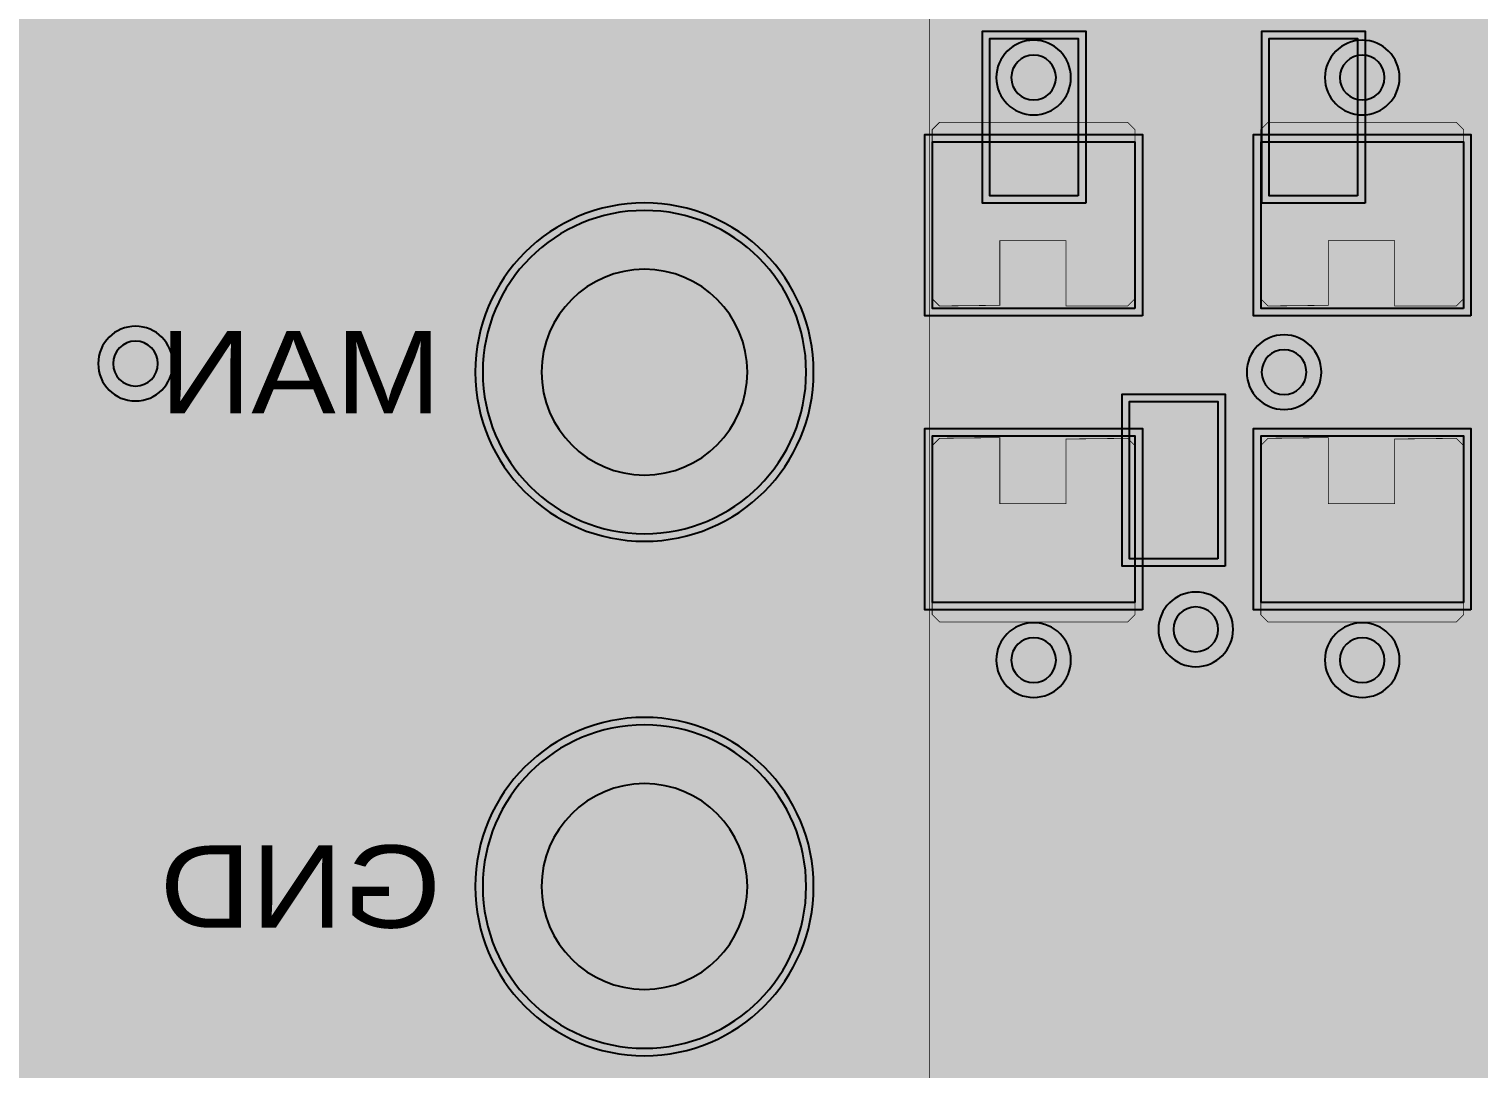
# Model space of a CAD drawing. Header units: millimetres. Extents: x -61 to 56, y -72 to 70.
# Drawn here: x -45.29 to -35.43, y 9.27 to 16.34 of the extents above; entities that cross this region are included whole.
import ezdxf
from ezdxf.enums import TextEntityAlignment as Align

# ---------------------------------------------------------------- set-up
doc = ezdxf.new("R2010")
doc.units = ezdxf.units.MM
doc.header["$MEASUREMENT"] = 0
for name, color, linetype, true_color in [('02GND', 7, 'Continuous', 0x999966), ('03POWER', 7, 'Continuous', 0x008000), ('Bottom-Layer', 7, 'Continuous', 0x0000ff), ('Bottom-Paste-Mask-Layer', 7, 'Continuous', 0x800000), ('Bottom-Silkscreen-Layer', 7, 'Continuous', 0x66cc33), ('Bottom-Solder-Mask-Layer', 7, 'Continuous', 0xaa00ff), ('Document-Layer', 7, 'Continuous', 0xffffff), ('Hole-Layer', 7, 'Continuous', 0x222222), ('Multi-Layer', 7, 'Continuous', 0xc0c0c0), ('Top-Layer', 7, 'Continuous', 0xff0000), ('Top-Paste-Mask-Layer', 7, 'Continuous', 0x808080), ('Top-Silkscreen-Layer', 7, 'Continuous', 0xffcc00), ('Top-Solder-Mask-Layer', 7, 'Continuous', 0x800080)]:
    doc.layers.add(name, color=color, linetype=linetype, true_color=true_color)
doc.styles.get("Standard").update_dxf_attribs({"font": 'arial.ttf'})

msp = doc.modelspace()

# ---------------------------------------------------------------- hatches: boundary and pattern name
at = {"layer": '02GND'}
for points in [[(-49.642, 52.1533), (49.642, 52.1533), (49.642, -62.142), (-49.642, -62.142)], [(-41.1001, 18.9582), (-41.5988, 18.8702), (-42.0374, 18.617), (-42.3629, 18.2291), (-42.5361, 17.7532), (-42.5361, 17.2468), (-42.3629, 16.771), (-42.0374, 16.383), (-41.5988, 16.1298), (-41.1001, 16.0419), (-40.6014, 16.1298), (-40.1628, 16.383), (-39.8373, 16.771), (-39.6641, 17.2468), (-39.6641, 17.7532), (-39.8373, 18.2291), (-40.1628, 18.617), (-40.6014, 18.8702)], [(-39.0652, 16.0045), (-38.9832, 15.6984), (-38.7591, 15.4743), (-38.4531, 15.3923), (-38.147, 15.4743), (-37.9229, 15.6984), (-37.8409, 16.0045), (-37.9229, 16.3105), (-38.147, 16.5346), (-38.4531, 16.6166), (-38.7591, 16.5346), (-38.9832, 16.3105)], [(-36.8302, 16.0045), (-36.7482, 15.6984), (-36.5241, 15.4743), (-36.2181, 15.3923), (-35.912, 15.4743), (-35.6879, 15.6984), (-35.6059, 16.0045), (-35.6879, 16.3105), (-35.912, 16.5346), (-36.2181, 16.6166), (-36.5241, 16.5346), (-36.7482, 16.3105)], [(-41.1001, 15.4583), (-41.5988, 15.3704), (-42.0374, 15.1172), (-42.3629, 14.7292), (-42.5361, 14.2534), (-42.5361, 13.747), (-42.3629, 13.2711), (-42.0374, 12.8832), (-41.5988, 12.63), (-41.1001, 12.542), (-40.6014, 12.63), (-40.1628, 12.8832), (-39.8373, 13.2711), (-39.6641, 13.747), (-39.6641, 14.2534), (-39.8373, 14.7292), (-40.1628, 15.1172), (-40.6014, 15.3704)], [(-39.0652, 12.0409), (-38.9832, 11.7349), (-38.7591, 11.5108), (-38.4531, 11.4288), (-38.147, 11.5108), (-37.9229, 11.7349), (-37.8409, 12.0409), (-37.9229, 12.347), (-38.147, 12.5711), (-38.4531, 12.6531), (-38.7591, 12.5711), (-38.9832, 12.347)], [(-36.8302, 12.0409), (-36.7482, 11.7349), (-36.5241, 11.5108), (-36.2181, 11.4288), (-35.912, 11.5108), (-35.6879, 11.7349), (-35.6059, 12.0409), (-35.6879, 12.347), (-35.912, 12.5711), (-36.2181, 12.6531), (-36.5241, 12.5711), (-36.7482, 12.347)]]:
    msp.add_hatch(color=256, dxfattribs=at).paths.add_polyline_path(points)
at = {"layer": '03POWER'}
for points in [[(48.499, -56.0416), (48.5811, -56.3479), (48.8055, -56.572), (49.112, -56.6537), (49.4182, -56.5711), (49.642, -56.3464), (49.642, -62.142), (44.1922, -62.142), (44.3927, -61.9566), (44.4927, -61.7025), (44.4722, -61.4302), (45.1891, -61.7036), (45.9498, -61.8043), (46.7131, -61.7268), (47.438, -61.4754), (48.0854, -61.0636), (48.6204, -60.5136), (49.0141, -59.855), (49.2453, -59.1234), (49.3016, -58.3582), (49.1799, -57.6006), (48.8867, -56.8916), (48.438, -56.2692), (47.8578, -55.7672), (47.1774, -55.4124), (46.4336, -55.2241), (45.6664, -55.2125), (44.9172, -55.378), (44.2264, -55.7119), (43.6312, -56.1961), (43.1637, -56.8045), (42.8491, -57.5043), (42.7044, -58.2579), (42.7374, -59.0244), (42.9463, -59.7627), (43.3198, -60.433), (43.8378, -60.999), (-43.3618, -60.999), (-43.6207, -61.0564), (-43.831, -61.218), (-43.9533, -61.4534), (-43.9644, -61.7184), (-43.8625, -61.9632), (-43.6666, -62.142), (-49.642, -62.142), (-49.642, -56.5819), (-49.4335, -56.7975), (-49.1476, -56.8882), (-48.8529, -56.8322), (-49.1622, -57.5412), (-49.2982, -58.3027), (-49.2534, -59.075), (-49.0303, -59.8157), (-48.6412, -60.4842), (-48.1072, -61.0439), (-47.4578, -61.4642), (-46.7284, -61.722), (-45.9591, -61.8032), (-45.1921, -61.7032), (-44.4692, -61.4277), (-43.8302, -60.9917), (-43.3101, -60.4191), (-42.9374, -59.7413), (-42.7325, -58.9953), (-42.7065, -58.2222), (-42.8611, -57.4642), (-43.1876, -56.763), (-43.6682, -56.1568), (-44.2766, -55.679), (-44.9793, -55.3557), (-45.738, -55.2047), (-46.511, -55.2341), (-47.256, -55.4425), (-47.9321, -55.8184), (-48.5023, -56.3411), (-48.4998, -56.3091), (-48.499, -56.2771), (-48.499, 51.315), (-19.4026, 51.315), (-19.6295, 51.1437), (-19.7546, 50.8885), (-19.7509, 50.6043), (-19.6192, 50.3524), (-19.388, 50.1871), (-19.6578, 49.9772), (-19.7729, 49.6553), (-19.6975, 49.3219), (-19.4552, 49.0809), (-19.6839, 48.8583), (-19.7695, 48.5508), (-19.6886, 48.242), (-19.4633, 48.0159), (-19.1548, 47.934), (-18.847, 48.0185), (-18.6236, 48.2465), (-18.5453, 48.5559), (-18.6335, 48.8627), (-18.8641, 49.0834), (-18.625, 49.3243), (-18.5509, 49.6555), (-18.6646, 49.9752), (-18.9312, 50.1853), (-18.6981, 50.3494), (-18.5646, 50.6015), (-18.5597, 50.8866), (-18.6846, 51.143), (-18.9121, 51.315), (48.4255, 51.315), (48.499, 51.2415)], [(-38.8026, 15.5019), (-38.4917, 15.3935), (-38.1696, 15.4619), (-37.9295, 15.6873), (-37.8409, 16.0045), (-37.9295, 16.3216), (-38.1696, 16.547), (-38.4917, 16.6154), (-38.8026, 16.507), (-38.8026, 28.7159), (-36.1733, 31.3452), (-36.0133, 31.0733), (-35.7392, 30.9172), (-35.4237, 30.9182), (-35.1507, 31.0763), (-34.9926, 31.3494), (-34.9915, 31.6649), (-35.1477, 31.939), (-35.4196, 32.0989), (-33.8801, 33.6385), (-33.8024, 33.7547), (-33.7752, 33.8917), (-33.7752, 38.4311), (-33.8024, 38.5682), (-33.8801, 38.6844), (-34.1138, 38.9181), (-33.8656, 39.1631), (-33.7915, 39.5038), (-33.9154, 39.8297), (-34.1972, 40.0351), (-34.5455, 40.0533), (-34.8471, 39.8784), (-35.0043, 39.5671), (-34.966, 39.2205), (-38.9178, 39.2205), (-38.8725, 39.5154), (-38.9719, 39.7967), (-39.1926, 39.9976), (-39.4819, 40.0704), (-39.7713, 39.9976), (-39.992, 39.7967), (-40.0914, 39.5154), (-40.046, 39.2205), (-43.9978, 39.2205), (-43.9525, 39.5154), (-44.0519, 39.7967), (-44.2726, 39.9976), (-44.5619, 40.0704), (-44.8513, 39.9976), (-45.072, 39.7967), (-45.1714, 39.5154), (-45.126, 39.2205), (-46.2827, 39.2205), (-46.4198, 39.1932), (-46.536, 39.1156), (-47.743, 37.9086), (-47.8207, 37.7924), (-47.8479, 37.6553), (-47.8479, -24.4506), (-47.8207, -24.5876), (-47.743, -24.7038), (-46.3262, -26.1206), (-46.21, -26.1983), (-46.073, -26.2255), (-40.6033, -26.2255), (-40.4663, -26.1983), (-40.3501, -26.1206), (-38.9075, -24.6781), (-38.8299, -24.5619), (-38.8026, -24.4248), (-38.8026, -21.0836), (-38.4195, -20.9336), (-38.109, -20.6638), (-37.907, -20.3054), (-37.8369, -19.9), (-37.907, -19.4947), (-38.109, -19.1363), (-38.4195, -18.8665), (-38.8026, -18.7165)], [(-47.3882, -24.4085), (-47.3882, -21.1082), (-45.8151, -21.1082), (-45.636, -21.0602), (-45.5049, -20.9291), (-45.457, -20.75), (-45.457, -19.05), (-45.5049, -18.871), (-45.636, -18.7399), (-45.8151, -18.6919), (-47.3882, -18.6919), (-47.3882, 37.6132), (-46.2406, 38.7608), (-34.6066, 38.7608), (-34.2349, 38.3891), (-34.2349, 34.9671), (-34.5788, 34.9642), (-34.8669, 34.7764), (-35.0082, 34.4629), (-34.9582, 34.1226), (-34.7326, 33.8631), (-34.4027, 33.7661), (-38.8698, 29.2989), (-38.9474, 29.5965), (-39.1599, 29.8188), (-39.4537, 29.9097), (-39.7546, 29.8463), (-39.9867, 29.6445), (-40.0914, 29.3554), (-40.0423, 29.0518), (-39.8518, 28.8104), (-39.5679, 28.6921), (-39.2624, 28.7268), (-39.2624, 9.5496), (-39.5537, 9.5861), (-39.8286, 9.4827), (-40.0237, 9.2632), (-40.0941, 8.9782), (-40.0237, 8.6931), (-39.8286, 8.4736), (-39.5537, 8.3702), (-39.2624, 8.4068), (-39.2624, 4.4696), (-39.5537, 4.5061), (-39.8286, 4.4027), (-40.0237, 4.1832), (-40.0941, 3.8981), (-40.0237, 3.6131), (-39.8286, 3.3936), (-39.5537, 3.2902), (-39.2624, 3.3267), (-39.2624, -0.6105), (-39.5537, -0.5739), (-39.8286, -0.6773), (-40.0237, -0.8968), (-40.0941, -1.1819), (-40.0237, -1.4669), (-39.8286, -1.6864), (-39.5537, -1.7898), (-39.2624, -1.7533), (-39.2624, -5.8014), (-39.5754, -5.6734), (-39.9085, -5.7312), (-40.1602, -5.957), (-40.2536, -6.282), (-40.1602, -6.607), (-39.9085, -6.8328), (-39.5754, -6.8906), (-39.2624, -6.7626), (-39.2624, -8.2048), (-39.5756, -8.0728), (-39.911, -8.1283), (-40.1651, -8.3541), (-40.2595, -8.6807), (-40.1651, -9.0073), (-39.911, -9.2332), (-39.5756, -9.2886), (-39.2624, -9.1566), (-39.2624, -10.7705), (-39.5867, -10.7388), (-39.8814, -10.878), (-40.0628, -11.1488), (-40.0796, -11.4743), (-40.5361, -11.2548), (-41.0388, -11.1933), (-41.5348, -11.2963), (-41.9714, -11.553), (-42.3027, -11.9361), (-42.4936, -12.4053), (-42.5239, -12.9109), (-42.3904, -13.3996), (-42.1073, -13.8195), (-41.7044, -14.1265), (-41.2243, -14.288), (-40.7178, -14.287), (-40.2383, -14.1236), (-39.8367, -13.815), (-39.5552, -13.3939), (-39.4236, -12.9048), (-39.4559, -12.3993), (-39.6487, -11.9309), (-39.4541, -11.9534), (-39.2624, -11.9133), (-39.2624, -15.8505), (-39.369, -15.8203), (-39.4794, -15.8098), (-39.7141, -15.3333), (-40.0952, -14.9633), (-40.5785, -14.7429), (-41.1077, -14.6976), (-41.6214, -14.8326), (-42.0598, -15.1324), (-42.3721, -15.562), (-42.522, -16.0716), (-42.492, -16.6019), (-42.2855, -17.0913), (-41.9267, -17.4829), (-41.4572, -17.7313), (-40.9316, -17.8075), (-40.4109, -17.7028), (-39.9556, -17.4292), (-39.6187, -17.0186), (-39.4386, -17.0325), (-39.2624, -16.9933), (-39.2624, -18.7116), (-39.6541, -18.8566), (-39.973, -19.1264), (-40.181, -19.4886), (-40.2532, -19.9), (-40.181, -20.3115), (-39.973, -20.6737), (-39.6541, -20.9435), (-39.2624, -21.0885), (-39.2624, -24.3827), (-39.6189, -24.7393), (-39.5193, -24.2223), (-39.5975, -23.7016), (-39.8447, -23.2367), (-40.2326, -22.8807), (-40.717, -22.6742), (-41.2424, -22.6408), (-41.749, -22.7844), (-42.1789, -23.0884), (-42.4829, -23.5183), (-42.6264, -24.0248), (-42.593, -24.5503), (-42.3865, -25.0346), (-42.0305, -25.4225), (-41.5656, -25.6697), (-41.045, -25.748), (-40.528, -25.6484), (-40.6454, -25.7658), (-46.0309, -25.7658)], [(-41.1001, 18.9582), (-41.5988, 18.8702), (-42.0374, 18.617), (-42.3629, 18.2291), (-42.5361, 17.7532), (-42.5361, 17.2468), (-42.3629, 16.771), (-42.0374, 16.383), (-41.5988, 16.1298), (-41.1001, 16.0419), (-40.6014, 16.1298), (-40.1628, 16.383), (-39.8373, 16.771), (-39.6641, 17.2468), (-39.6641, 17.7532), (-39.8373, 18.2291), (-40.1628, 18.617), (-40.6014, 18.8702)], [(-36.8302, 16.0045), (-36.7482, 15.6984), (-36.5241, 15.4743), (-36.2181, 15.3923), (-35.912, 15.4743), (-35.6879, 15.6984), (-35.6059, 16.0045), (-35.6879, 16.3105), (-35.912, 16.5346), (-36.2181, 16.6166), (-36.5241, 16.5346), (-36.7482, 16.3105)], [(-41.1001, 15.4583), (-41.5988, 15.3704), (-42.0374, 15.1172), (-42.3629, 14.7292), (-42.5361, 14.2534), (-42.5361, 13.747), (-42.3629, 13.2711), (-42.0374, 12.8832), (-41.5988, 12.63), (-41.1001, 12.542), (-40.6014, 12.63), (-40.1628, 12.8832), (-39.8373, 13.2711), (-39.6641, 13.747), (-39.6641, 14.2534), (-39.8373, 14.7292), (-40.1628, 15.1172), (-40.6014, 15.3704)], [(-45.1741, 14.0582), (-45.0921, 13.7521), (-44.868, 13.528), (-44.5619, 13.446), (-44.2559, 13.528), (-44.0318, 13.7521), (-43.9498, 14.0582), (-44.0318, 14.3642), (-44.2559, 14.5883), (-44.5619, 14.6703), (-44.868, 14.5883), (-45.0921, 14.3642)], [(-37.3622, 14), (-37.2802, 13.694), (-37.0561, 13.4699), (-36.7501, 13.3879), (-36.444, 13.4699), (-36.2199, 13.694), (-36.1379, 14), (-36.2199, 14.3061), (-36.444, 14.5302), (-36.7501, 14.6122), (-37.0561, 14.5302), (-37.2802, 14.3061)], [(-37.9622, 12.25), (-37.8802, 11.944), (-37.6561, 11.7199), (-37.3501, 11.6379), (-37.044, 11.7199), (-36.8199, 11.944), (-36.7379, 12.25), (-36.8199, 12.5561), (-37.044, 12.7802), (-37.3501, 12.8622), (-37.6561, 12.7802), (-37.8802, 12.5561)], [(-41.1001, 11.9582), (-41.5988, 11.8702), (-42.0374, 11.617), (-42.3629, 11.2291), (-42.5361, 10.7532), (-42.5361, 10.2468), (-42.3629, 9.771), (-42.0374, 9.383), (-41.5988, 9.1298), (-41.1001, 9.0419), (-40.6014, 9.1298), (-40.1628, 9.383), (-39.8373, 9.771), (-39.6641, 10.2468), (-39.6641, 10.7532), (-39.8373, 11.2291), (-40.1628, 11.617), (-40.6014, 11.8702)], [(-45.1741, 8.9782), (-45.0921, 8.6721), (-44.868, 8.448), (-44.5619, 8.366), (-44.2559, 8.448), (-44.0318, 8.6721), (-43.9498, 8.9782), (-44.0318, 9.2842), (-44.2559, 9.5083), (-44.5619, 9.5903), (-44.868, 9.5083), (-45.0921, 9.2842)]]:
    msp.add_hatch(color=256, dxfattribs=at).paths.add_polyline_path(points)
at = {"layer": 'Bottom-Layer'}
for points in [[(-49.642, -62.142), (-49.642, 52.1533), (49.642, 52.1533), (49.642, -62.142)], [(-39.1082, 15.2001), (-39.0602, 15.021), (-38.9291, 14.8899), (-38.75, 14.842), (-38.15, 14.842), (-38.071, 14.8508), (-37.9959, 14.8768), (-38.4128, 14.4599), (-39.7163, 14.4599), (-39.9602, 14.9095), (-40.3444, 15.2472), (-40.8215, 15.4314), (-41.3329, 15.4396), (-41.8157, 15.2706), (-42.2104, 14.9453), (-42.4685, 14.5037), (-42.5582, 14.0002), (-42.4685, 13.4966), (-42.2104, 13.055), (-41.8157, 12.7297), (-41.3329, 12.5607), (-40.8215, 12.5689), (-40.3444, 12.7531), (-39.9602, 13.0908), (-39.7163, 13.5404), (-38.2224, 13.5404), (-38.0465, 13.5754), (-37.8973, 13.6751), (-36.7304, 14.842), (-36.2501, 14.842), (-36.071, 14.8899), (-35.94, 15.021), (-35.892, 15.2001), (-35.892, 15.4864), (-35.8545, 15.512), (-35.819, 15.5403), (-34.9245, 15.5403), (-34.9245, 15.0615), (-34.8765, 14.8825), (-34.7454, 14.7514), (-34.5663, 14.7034), (-33.4338, 14.7034), (-33.2547, 14.7514), (-33.1236, 14.8825), (-33.0757, 15.0615), (-33.0757, 16.4385), (-33.1236, 16.6176), (-33.2547, 16.7487), (-33.4338, 16.7967), (-34.5663, 16.7967), (-34.812, 16.6992), (-34.9238, 16.4598), (-35.8089, 16.4598), (-35.9646, 16.5617), (-36.1437, 16.6121), (-36.1963, 16.6242), (-36.2501, 16.6282), (-36.8501, 16.6282), (-37.0292, 16.5803), (-37.1603, 16.4492), (-37.2083, 16.2701), (-37.2083, 15.6645), (-37.8268, 15.0459), (-37.8007, 15.1211), (-37.7919, 15.2001), (-37.7919, 16.2701), (-37.8399, 16.4492), (-37.971, 16.5803), (-38.15, 16.6282), (-38.4267, 16.6282), (-39.6235, 17.8251), (-39.6568, 17.8553), (-39.6929, 17.8821), (-39.9028, 18.3323), (-40.2518, 18.686), (-40.6992, 18.902), (-41.1931, 18.9552), (-41.6763, 18.8395), (-42.0926, 18.5683), (-42.3936, 18.1731), (-42.5445, 17.6997), (-42.5277, 17.2032), (-42.3452, 16.7411), (-42.0181, 16.3671), (-41.5844, 16.1247), (-41.0946, 16.0419), (-40.6053, 16.1284), (-40.1735, 16.3741), (-39.8493, 16.7505), (-39.1082, 16.0094)], [(-38.15, 15.2001), (-38.75, 15.2001), (-38.75, 16.2701), (-38.15, 16.2701)], [(-36.2501, 15.2001), (-36.8501, 15.2001), (-36.8501, 16.2701), (-36.2501, 16.2701)], [(-42.2001, 14.0002, 1), (-40.0001, 14.0002, 1)], [(-37.2001, 12.7299), (-37.8001, 12.7299), (-37.8001, 13.8), (-37.2001, 13.8)], [(-39.0652, 12.0409), (-38.9832, 11.7349), (-38.7591, 11.5108), (-38.4531, 11.4288), (-38.147, 11.5108), (-37.9229, 11.7349), (-37.8409, 12.0409), (-37.9229, 12.347), (-38.147, 12.5711), (-38.4531, 12.6531), (-38.7591, 12.5711), (-38.9832, 12.347)], [(-36.8302, 12.0409), (-36.7482, 11.7349), (-36.5241, 11.5108), (-36.2181, 11.4288), (-35.912, 11.5108), (-35.6879, 11.7349), (-35.6059, 12.0409), (-35.6879, 12.347), (-35.912, 12.5711), (-36.2181, 12.6531), (-36.5241, 12.5711), (-36.7482, 12.347)], [(-42.2001, 10.5, 1), (-40.0001, 10.5, 1)]]:
    msp.add_hatch(color=256, dxfattribs=at).paths.add_polyline_path(points)
at = {"layer": 'Bottom-Paste-Mask-Layer'}
for points in [[(-38.15, 15.2001), (-38.75, 15.2001), (-38.75, 16.2701), (-38.15, 16.2701)], [(-36.2501, 15.2001), (-36.8501, 15.2001), (-36.8501, 16.2701), (-36.2501, 16.2701)], [(-42.2001, 14.0002, 1), (-40.0001, 14.0002, 1)], [(-37.2001, 12.7299), (-37.8001, 12.7299), (-37.8001, 13.8), (-37.2001, 13.8)], [(-42.2001, 10.5, 1), (-40.0001, 10.5, 1)]]:
    msp.add_hatch(color=256, dxfattribs=at).paths.add_polyline_path(points)
at = {"layer": 'Bottom-Solder-Mask-Layer'}
for points in [[(-38.0992, 15.1493), (-38.8008, 15.1493), (-38.8008, 16.3209), (-38.0992, 16.3209)], [(-36.1993, 15.1493), (-36.9009, 15.1493), (-36.9009, 16.3209), (-36.1993, 16.3209)], [(-42.2509, 14.0002, 1), (-39.9493, 14.0002, 1)], [(-37.1493, 12.6791), (-37.8509, 12.6791), (-37.8509, 13.8508), (-37.1493, 13.8508)], [(-42.2509, 10.5, 1), (-39.9493, 10.5, 1)]]:
    msp.add_hatch(color=256, dxfattribs=at).paths.add_polyline_path(points)
at = {"layer": 'Hole-Layer'}
for points in [[(-41.8001, 14.0002, 1), (-40.4001, 14.0002, 1)], [(-41.8001, 10.5002, 1), (-40.4001, 10.5002, 1)]]:
    msp.add_hatch(color=256, dxfattribs=at).paths.add_polyline_path(points)
at = {"layer": 'Multi-Layer'}
for points in [[(-42.2001, 14.0002, 1), (-40.0001, 14.0002, 1)], [(-42.2001, 14.0002, 1), (-40.0001, 14.0002, 1)], [(-42.2001, 14.0002, 1), (-40.0001, 14.0002, 1)], [(-42.2001, 10.5, 1), (-40.0001, 10.5, 1)], [(-42.2001, 10.5, 1), (-40.0001, 10.5, 1)], [(-42.2001, 10.5, 1), (-40.0001, 10.5, 1)]]:
    msp.add_hatch(color=256, dxfattribs=at).paths.add_polyline_path(points)
at = {"layer": 'Top-Layer'}
for points in [[(-49.642, -62.142), (-49.642, 52.1533), (49.642, 52.1533), (49.642, -62.142)], [(-30.7403, 16.4), (-30.7753, 16.576), (-30.875, 16.7251), (-31.1892, 17.0393), (-31.2625, 17.2928), (-31.4356, 17.4919), (-31.6765, 17.5996), (-31.9403, 17.5959), (-31.9403, 18.8256), (-31.0616, 18.8256), (-30.8825, 18.8736), (-30.7514, 19.0047), (-30.7034, 19.1838), (-30.7034, 20.3163), (-30.7514, 20.4954), (-30.8825, 20.6265), (-31.0616, 20.6745), (-32.4386, 20.6745), (-32.6176, 20.6265), (-32.7487, 20.4954), (-32.7967, 20.3163), (-32.7967, 19.3325), (-32.8438, 19.2205), (-32.8598, 19.1), (-32.8598, 16.1906), (-34.3894, 16.1906), (-35.2737, 17.0748), (-35.4228, 17.1744), (-35.5987, 17.2094), (-37.7078, 17.2094), (-37.8838, 17.1744), (-38.0329, 17.0748), (-38.4924, 16.6153), (-38.8038, 16.5062), (-39.0133, 16.2512), (-39.06, 15.9244), (-39.1416, 15.9244), (-39.3207, 15.8765), (-39.4517, 15.7454), (-39.4997, 15.5663), (-39.4997, 14.4338), (-39.4517, 14.2547), (-39.3207, 14.1236), (-39.1416, 14.0756), (-37.7646, 14.0756), (-37.5855, 14.1236), (-37.4544, 14.2547), (-37.4064, 14.4338), (-37.4064, 15.5663), (-37.4544, 15.7454), (-37.5855, 15.8765), (-37.7646, 15.9244), (-37.8462, 15.9244), (-37.8439, 15.9448), (-37.8422, 15.9652), (-37.5174, 16.29), (-36.7596, 16.29), (-36.8206, 16.1123), (-36.825, 15.9244), (-36.9066, 15.9244), (-37.0856, 15.8765), (-37.2167, 15.7454), (-37.2647, 15.5663), (-37.2647, 14.4338), (-37.2167, 14.2547), (-37.0856, 14.1236), (-36.9066, 14.0756), (-35.5296, 14.0756), (-35.3505, 14.1236), (-35.2194, 14.2547), (-35.1714, 14.4338), (-35.1714, 14.5403), (-34.6002, 14.5403), (-34.3597, 14.6082), (-34.1903, 14.7918), (-34.1419, 15.0369), (-34.2288, 15.2711), (-33.7714, 15.2711), (-33.8583, 15.0369), (-33.81, 14.7918), (-33.6406, 14.6083), (-33.4002, 14.5404), (-31.4043, 14.5404), (-31.1458, 14.4055), (-30.8543, 14.4055), (-30.5958, 14.5404), (-28.363, 14.5404), (-28.4097, 14.245), (-28.3109, 13.9627), (-28.0901, 13.761), (-27.8001, 13.6879), (-27.51, 13.761), (-27.2892, 13.9627), (-27.1904, 14.245), (-27.2371, 14.5404), (-17.1737, 14.5404), (-12.1942, 9.5609), (-12.1942, 7.4583), (-12.4788, 7.6), (-12.7961, 7.5799), (-13.0605, 7.4033), (-13.2007, 7.118), (-19.218, 1.1007), (-19.5103, 0.9543), (-19.6856, 0.6784), (-19.6939, 0.3516), (-19.5329, 0.0672), (-19.2484, -0.0939), (-18.9216, -0.0856), (-18.6457, 0.0897), (-18.4994, 0.3821), (-12.4821, 6.3993), (-12.3813, 6.4283), (-12.2869, 6.474), (-12.1054, 6.2506), (-11.8419, 6.1349), (-11.5546, 6.1524), (-11.307, 6.2993), (-11.154, 6.543), (-11.1293, 6.8298), (-10.8203, 6.8286), (-10.5501, 6.9784), (-10.3875, 7.2411), (-10.3739, 7.5497), (-10.5127, 7.8257), (-10.5127, 10.4345), (-10.5477, 10.6104), (-10.6474, 10.7596), (-15.9436, 16.0558), (-16.095, 16.1564), (-16.2734, 16.1905), (-23.4219, 16.1905), (-23.1759, 16.567), (-23.0919, 17.0088), (-23.1826, 17.4493), (-23.4342, 17.8221), (-23.8089, 18.0709), (-24.25, 18.1582), (-24.6912, 18.0709), (-25.0659, 17.8221), (-25.3175, 17.4493), (-25.4082, 17.0088), (-25.3242, 16.567), (-25.0782, 16.1905), (-30.7403, 16.1905)], [(-41.1001, 18.9582), (-41.5988, 18.8702), (-42.0374, 18.617), (-42.3629, 18.2291), (-42.5361, 17.7532), (-42.5361, 17.2468), (-42.3629, 16.771), (-42.0374, 16.383), (-41.5988, 16.1298), (-41.1001, 16.0419), (-40.6014, 16.1298), (-40.1628, 16.383), (-39.8373, 16.771), (-39.6641, 17.2468), (-39.6641, 17.7532), (-39.8373, 18.2291), (-40.1628, 18.617), (-40.6014, 18.8702)], [(-37.7646, 14.4338), (-39.1416, 14.4338), (-39.1416, 15.5663), (-37.7646, 15.5663)], [(-35.5296, 14.4338), (-36.9066, 14.4338), (-36.9066, 15.5663), (-35.5296, 15.5663)], [(-41.1001, 15.4583), (-41.5988, 15.3704), (-42.0374, 15.1172), (-42.3629, 14.7292), (-42.5361, 14.2534), (-42.5361, 13.747), (-42.3629, 13.2711), (-42.0374, 12.8832), (-41.5988, 12.63), (-41.1001, 12.542), (-40.6014, 12.63), (-40.1628, 12.8832), (-39.8373, 13.2711), (-39.6641, 13.747), (-39.6641, 14.2534), (-39.8373, 14.7292), (-40.1628, 15.1172), (-40.6014, 15.3704)], [(-42.2001, 14.0002, 1), (-40.0001, 14.0002, 1)], [(-38.4531, 11.4288), (-38.137, 11.5167), (-37.9118, 11.7551), (-37.8419, 12.0756), (-37.7646, 12.0756), (-37.5855, 12.1236), (-37.4544, 12.2547), (-37.4064, 12.4338), (-37.4064, 13.5663), (-37.4544, 13.7454), (-37.5855, 13.8765), (-37.7646, 13.9244), (-39.1416, 13.9244), (-39.3207, 13.8765), (-39.4517, 13.7454), (-39.4997, 13.5663), (-39.4997, 12.4338), (-39.4517, 12.2547), (-39.3207, 12.1236), (-39.1416, 12.0756), (-39.0642, 12.0756), (-38.9944, 11.7551), (-38.7691, 11.5167)], [(-36.2181, 11.4288), (-35.902, 11.5167), (-35.6768, 11.7551), (-35.6069, 12.0756), (-35.5296, 12.0756), (-35.3505, 12.1236), (-35.2194, 12.2547), (-35.1714, 12.4338), (-35.1714, 13.5663), (-35.2194, 13.7454), (-35.3505, 13.8765), (-35.5296, 13.9244), (-36.9066, 13.9244), (-37.0856, 13.8765), (-37.2167, 13.7454), (-37.2647, 13.5663), (-37.2647, 12.4338), (-37.2167, 12.2547), (-37.0856, 12.1236), (-36.9066, 12.0756), (-36.8292, 12.0756), (-36.7594, 11.7551), (-36.5341, 11.5167)], [(-37.7646, 12.4338), (-39.1416, 12.4338), (-39.1416, 13.5663), (-37.7646, 13.5663)], [(-35.5296, 12.4338), (-36.9066, 12.4338), (-36.9066, 13.5663), (-35.5296, 13.5663)], [(-42.2001, 10.5, 1), (-40.0001, 10.5, 1)]]:
    msp.add_hatch(color=256, dxfattribs=at).paths.add_polyline_path(points)
at = {"layer": 'Top-Paste-Mask-Layer'}
for points in [[(-37.8131, 14.45), (-38.233, 14.45), (-38.233, 14.895), (-38.683, 14.895), (-38.683, 14.455), (-39.0931, 14.45), (-39.1431, 14.5), (-39.1431, 15.65), (-39.0931, 15.7), (-37.8131, 15.7), (-37.7631, 15.65), (-37.7631, 14.5)], [(-37.8131, 14.45), (-38.233, 14.45), (-38.233, 14.895), (-38.683, 14.895), (-38.683, 14.455), (-39.0931, 14.45), (-39.1431, 14.5), (-39.1431, 15.65), (-39.0931, 15.7), (-37.8131, 15.7), (-37.7631, 15.65), (-37.7631, 14.5)], [(-35.5781, 14.45), (-35.998, 14.45), (-35.998, 14.895), (-36.448, 14.895), (-36.448, 14.455), (-36.8581, 14.45), (-36.9081, 14.5), (-36.9081, 15.65), (-36.8581, 15.7), (-35.5781, 15.7), (-35.5281, 15.65), (-35.5281, 14.5)], [(-35.5781, 14.45), (-35.998, 14.45), (-35.998, 14.895), (-36.448, 14.895), (-36.448, 14.455), (-36.8581, 14.45), (-36.9081, 14.5), (-36.9081, 15.65), (-36.8581, 15.7), (-35.5781, 15.7), (-35.5281, 15.65), (-35.5281, 14.5)], [(-42.2001, 14.0002, 1), (-40.0001, 14.0002, 1)], [(-37.8131, 12.3), (-39.0931, 12.3), (-39.1431, 12.35), (-39.1431, 13.5), (-39.0931, 13.55), (-38.683, 13.555), (-38.683, 13.105), (-38.233, 13.105), (-38.233, 13.545), (-37.8131, 13.55), (-37.7631, 13.5), (-37.7631, 12.35)], [(-37.8131, 12.3), (-39.0931, 12.3), (-39.1431, 12.35), (-39.1431, 13.5), (-39.0931, 13.55), (-38.683, 13.555), (-38.683, 13.105), (-38.233, 13.105), (-38.233, 13.545), (-37.8131, 13.55), (-37.7631, 13.5), (-37.7631, 12.35)], [(-35.5781, 12.3), (-36.8581, 12.3), (-36.9081, 12.35), (-36.9081, 13.5), (-36.8581, 13.55), (-36.448, 13.555), (-36.448, 13.105), (-35.998, 13.105), (-35.998, 13.545), (-35.5781, 13.55), (-35.5281, 13.5), (-35.5281, 12.35)], [(-35.5781, 12.3), (-36.8581, 12.3), (-36.9081, 12.35), (-36.9081, 13.5), (-36.8581, 13.55), (-36.448, 13.555), (-36.448, 13.105), (-35.998, 13.105), (-35.998, 13.545), (-35.5781, 13.55), (-35.5281, 13.5), (-35.5281, 12.35)], [(-42.2001, 10.5, 1), (-40.0001, 10.5, 1)]]:
    msp.add_hatch(color=256, dxfattribs=at).paths.add_polyline_path(points)
at = {"layer": 'Top-Solder-Mask-Layer'}
for points in [[(-37.7138, 14.383), (-39.1924, 14.383), (-39.1924, 15.6171), (-37.7138, 15.6171)], [(-35.4788, 14.383), (-36.9574, 14.383), (-36.9574, 15.6171), (-35.4788, 15.6171)], [(-42.2509, 14.0002, 1), (-39.9493, 14.0002, 1)], [(-37.7138, 12.383), (-39.1924, 12.383), (-39.1924, 13.6171), (-37.7138, 13.6171)], [(-35.4788, 12.383), (-36.9574, 12.383), (-36.9574, 13.6171), (-35.4788, 13.6171)], [(-42.2509, 10.5, 1), (-39.9493, 10.5, 1)]]:
    msp.add_hatch(color=256, dxfattribs=at).paths.add_polyline_path(points)

# ---------------------------------------------------------------- linework, layer by layer
at = {"layer": '02GND', "const_width": 0.0508}
for points in [[(-41.1001, 18.9582), (-41.5988, 18.8702), (-42.0374, 18.617), (-42.3629, 18.2291), (-42.5361, 17.7532), (-42.5361, 17.2468), (-42.3629, 16.771), (-42.0374, 16.383), (-41.5988, 16.1298), (-41.1001, 16.0419), (-40.6014, 16.1298), (-40.1628, 16.383), (-39.8373, 16.771), (-39.6641, 17.2468), (-39.6641, 17.7532), (-39.8373, 18.2291), (-40.1628, 18.617), (-40.6014, 18.8702)], [(-39.0652, 16.0045), (-38.9832, 15.6984), (-38.7591, 15.4743), (-38.4531, 15.3923), (-38.147, 15.4743), (-37.9229, 15.6984), (-37.8409, 16.0045), (-37.9229, 16.3105), (-38.147, 16.5346), (-38.4531, 16.6166), (-38.7591, 16.5346), (-38.9832, 16.3105)], [(-36.8302, 16.0045), (-36.7482, 15.6984), (-36.5241, 15.4743), (-36.2181, 15.3923), (-35.912, 15.4743), (-35.6879, 15.6984), (-35.6059, 16.0045), (-35.6879, 16.3105), (-35.912, 16.5346), (-36.2181, 16.6166), (-36.5241, 16.5346), (-36.7482, 16.3105)], [(-41.1001, 15.4583), (-41.5988, 15.3704), (-42.0374, 15.1172), (-42.3629, 14.7292), (-42.5361, 14.2534), (-42.5361, 13.747), (-42.3629, 13.2711), (-42.0374, 12.8832), (-41.5988, 12.63), (-41.1001, 12.542), (-40.6014, 12.63), (-40.1628, 12.8832), (-39.8373, 13.2711), (-39.6641, 13.747), (-39.6641, 14.2534), (-39.8373, 14.7292), (-40.1628, 15.1172), (-40.6014, 15.3704)], [(-39.0652, 12.0409), (-38.9832, 11.7349), (-38.7591, 11.5108), (-38.4531, 11.4288), (-38.147, 11.5108), (-37.9229, 11.7349), (-37.8409, 12.0409), (-37.9229, 12.347), (-38.147, 12.5711), (-38.4531, 12.6531), (-38.7591, 12.5711), (-38.9832, 12.347)], [(-36.8302, 12.0409), (-36.7482, 11.7349), (-36.5241, 11.5108), (-36.2181, 11.4288), (-35.912, 11.5108), (-35.6879, 11.7349), (-35.6059, 12.0409), (-35.6879, 12.347), (-35.912, 12.5711), (-36.2181, 12.6531), (-36.5241, 12.5711), (-36.7482, 12.347)]]:
    msp.add_lwpolyline(points, close=True, dxfattribs=at)
at = {"layer": '03POWER'}
for points, const_width in [([(-40.6033, -25.8674), (-46.073, -25.8674), (-47.4898, -24.4506), (-47.4898, 37.6553), (-46.2827, 38.8624), (-34.5646, 38.8624), (-34.1333, 38.4311), (-34.1333, 33.8917), (-39.1608, 28.8643), (-39.1608, -24.4248)], 0.00508), ([(-41.1001, 18.9582), (-41.5988, 18.8702), (-42.0374, 18.617), (-42.3629, 18.2291), (-42.5361, 17.7532), (-42.5361, 17.2468), (-42.3629, 16.771), (-42.0374, 16.383), (-41.5988, 16.1298), (-41.1001, 16.0419), (-40.6014, 16.1298), (-40.1628, 16.383), (-39.8373, 16.771), (-39.6641, 17.2468), (-39.6641, 17.7532), (-39.8373, 18.2291), (-40.1628, 18.617), (-40.6014, 18.8702)], 0.0508), ([(-36.8302, 16.0045), (-36.7482, 15.6984), (-36.5241, 15.4743), (-36.2181, 15.3923), (-35.912, 15.4743), (-35.6879, 15.6984), (-35.6059, 16.0045), (-35.6879, 16.3105), (-35.912, 16.5346), (-36.2181, 16.6166), (-36.5241, 16.5346), (-36.7482, 16.3105)], 0.0508), ([(-41.1001, 15.4583), (-41.5988, 15.3704), (-42.0374, 15.1172), (-42.3629, 14.7292), (-42.5361, 14.2534), (-42.5361, 13.747), (-42.3629, 13.2711), (-42.0374, 12.8832), (-41.5988, 12.63), (-41.1001, 12.542), (-40.6014, 12.63), (-40.1628, 12.8832), (-39.8373, 13.2711), (-39.6641, 13.747), (-39.6641, 14.2534), (-39.8373, 14.7292), (-40.1628, 15.1172), (-40.6014, 15.3704)], 0.0508), ([(-45.1741, 14.0582), (-45.0921, 13.7521), (-44.868, 13.528), (-44.5619, 13.446), (-44.2559, 13.528), (-44.0318, 13.7521), (-43.9498, 14.0582), (-44.0318, 14.3642), (-44.2559, 14.5883), (-44.5619, 14.6703), (-44.868, 14.5883), (-45.0921, 14.3642)], 0.0508), ([(-37.3622, 14), (-37.2802, 13.694), (-37.0561, 13.4699), (-36.7501, 13.3879), (-36.444, 13.4699), (-36.2199, 13.694), (-36.1379, 14), (-36.2199, 14.3061), (-36.444, 14.5302), (-36.7501, 14.6122), (-37.0561, 14.5302), (-37.2802, 14.3061)], 0.0508), ([(-37.9622, 12.25), (-37.8802, 11.944), (-37.6561, 11.7199), (-37.3501, 11.6379), (-37.044, 11.7199), (-36.8199, 11.944), (-36.7379, 12.25), (-36.8199, 12.5561), (-37.044, 12.7802), (-37.3501, 12.8622), (-37.6561, 12.7802), (-37.8802, 12.5561)], 0.0508), ([(-41.1001, 11.9582), (-41.5988, 11.8702), (-42.0374, 11.617), (-42.3629, 11.2291), (-42.5361, 10.7532), (-42.5361, 10.2468), (-42.3629, 9.771), (-42.0374, 9.383), (-41.5988, 9.1298), (-41.1001, 9.0419), (-40.6014, 9.1298), (-40.1628, 9.383), (-39.8373, 9.771), (-39.6641, 10.2468), (-39.6641, 10.7532), (-39.8373, 11.2291), (-40.1628, 11.617), (-40.6014, 11.8702)], 0.0508), ([(-45.1741, 8.9782), (-45.0921, 8.6721), (-44.868, 8.448), (-44.5619, 8.366), (-44.2559, 8.448), (-44.0318, 8.6721), (-43.9498, 8.9782), (-44.0318, 9.2842), (-44.2559, 9.5083), (-44.5619, 9.5903), (-44.868, 9.5083), (-45.0921, 9.2842)], 0.0508)]:
    msp.add_lwpolyline(points, close=True, dxfattribs=dict(at, const_width=const_width))
at = {"layer": '03POWER', "const_width": 0.0508}
for points in [[(-39.2624, 28.7268), (-39.2624, 9.5496), (-39.5537, 9.5861), (-39.8286, 9.4827), (-40.0237, 9.2632), (-40.0941, 8.9782), (-40.0237, 8.6931), (-39.8286, 8.4736), (-39.5537, 8.3702), (-39.2624, 8.4068), (-39.2624, 4.4696), (-39.5537, 4.5061), (-39.8286, 4.4027), (-40.0237, 4.1832), (-40.0941, 3.8981), (-40.0237, 3.6131), (-39.8286, 3.3936), (-39.5537, 3.2902), (-39.2624, 3.3267), (-39.2624, -0.6105)], [(-38.8026, -18.7165), (-38.8026, 15.5019), (-38.4917, 15.3935), (-38.1696, 15.4619), (-37.9295, 15.6873), (-37.8409, 16.0045), (-37.9295, 16.3216), (-38.1696, 16.547), (-38.4917, 16.6154), (-38.8026, 16.507), (-38.8026, 28.7159)]]:
    msp.add_lwpolyline(points, dxfattribs=at)
at = {"layer": 'Bottom-Layer'}
for points, const_width in [([(-39.9486, 17.5), (-38.4531, 16.0045)], 0.2032), ([(-39.8493, 16.7505), (-39.1082, 16.0094), (-39.1082, 15.2001), (-39.0602, 15.021), (-38.9291, 14.8899), (-38.75, 14.842), (-38.15, 14.842), (-38.071, 14.8508), (-37.9959, 14.8768), (-38.4128, 14.4599), (-39.7163, 14.4599), (-39.9602, 14.9095), (-40.3444, 15.2472), (-40.8215, 15.4314), (-41.3329, 15.4396), (-41.8157, 15.2706), (-42.2104, 14.9453), (-42.4685, 14.5037), (-42.5582, 14.0002), (-42.4685, 13.4966), (-42.2104, 13.055), (-41.8157, 12.7297), (-41.3329, 12.5607), (-40.8215, 12.5689), (-40.3444, 12.7531), (-39.9602, 13.0908), (-39.7163, 13.5404), (-38.2224, 13.5404), (-38.0465, 13.5754), (-37.8973, 13.6751), (-36.7304, 14.842), (-36.2501, 14.842), (-36.071, 14.8899), (-35.94, 15.021), (-35.892, 15.2001), (-35.892, 15.4864), (-35.8545, 15.512), (-35.819, 15.5403), (-34.9245, 15.5403)], 0.0508), ([(-37.1603, 16.4492), (-37.2083, 16.2701), (-37.2083, 15.6645), (-37.8268, 15.0459), (-37.8007, 15.1211), (-37.7919, 15.2001), (-37.7919, 16.2701), (-37.8399, 16.4492)], 0.0508), ([(-42.0181, 16.3671), (-41.5844, 16.1247), (-41.0946, 16.0419), (-40.6053, 16.1284), (-40.1735, 16.3741)], 0.0508), ([(-38.2224, 14.0002), (-36.2181, 16.0045)], 0.2032), ([(-34.3001, 16), (-36.2001, 16)], 0.2032), ([(-37.2001, 13.8), (-36.7501, 14)], 0.4), ([(-41.1001, 14.0002), (-38.2224, 14.0002)], 0.2032), ([(-37.3501, 12.73), (-37.3501, 12.25)], 0.4)]:
    msp.add_lwpolyline(points, dxfattribs=dict(at, const_width=const_width))
for points in [[(-38.15, 15.2001), (-38.75, 15.2001), (-38.75, 16.2701), (-38.15, 16.2701)], [(-36.2501, 15.2001), (-36.8501, 15.2001), (-36.8501, 16.2701), (-36.2501, 16.2701)], [(-37.2001, 12.7299), (-37.8001, 12.7299), (-37.8001, 13.8), (-37.2001, 13.8)]]:
    msp.add_lwpolyline(points, close=True, dxfattribs=at)
for points in [[(-42.2001, 14.0002, 1), (-40.0001, 14.0002, 1)], [(-42.2001, 10.5, 1), (-40.0001, 10.5, 1)]]:
    msp.add_lwpolyline(points, format="xyb", close=True, dxfattribs=at)
at = {"layer": 'Bottom-Layer', "const_width": 0.0508}
for points in [[(-39.0652, 12.0409), (-38.9832, 11.7349), (-38.7591, 11.5108), (-38.4531, 11.4288), (-38.147, 11.5108), (-37.9229, 11.7349), (-37.8409, 12.0409), (-37.9229, 12.347), (-38.147, 12.5711), (-38.4531, 12.6531), (-38.7591, 12.5711), (-38.9832, 12.347)], [(-36.8302, 12.0409), (-36.7482, 11.7349), (-36.5241, 11.5108), (-36.2181, 11.4288), (-35.912, 11.5108), (-35.6879, 11.7349), (-35.6059, 12.0409), (-35.6879, 12.347), (-35.912, 12.5711), (-36.2181, 12.6531), (-36.5241, 12.5711), (-36.7482, 12.347)]]:
    msp.add_lwpolyline(points, close=True, dxfattribs=at)
at = {"layer": 'Bottom-Paste-Mask-Layer'}
for points in [[(-38.15, 15.2001), (-38.75, 15.2001), (-38.75, 16.2701), (-38.15, 16.2701)], [(-36.2501, 15.2001), (-36.8501, 15.2001), (-36.8501, 16.2701), (-36.2501, 16.2701)], [(-37.2001, 12.7299), (-37.8001, 12.7299), (-37.8001, 13.8), (-37.2001, 13.8)]]:
    msp.add_lwpolyline(points, close=True, dxfattribs=at)
for points in [[(-42.2001, 14.0002, 1), (-40.0001, 14.0002, 1)], [(-42.2001, 10.5, 1), (-40.0001, 10.5, 1)]]:
    msp.add_lwpolyline(points, format="xyb", close=True, dxfattribs=at)
at = {"layer": 'Bottom-Silkscreen-Layer', "const_width": 0.1524}
for points in [[(-39.0363, 15.3761), (-39.0363, 13.6237), (-37.9947, 13.6237)], [(-39.0363, 15.3761), (-39.0363, 13.6237), (-37.9947, 13.6237)], [(-37.0447, 15.3761), (-37.9555, 15.3761)], [(-37.0447, 15.3761), (-37.9555, 15.3761)], [(-35.9639, 15.3761), (-35.9639, 13.6237), (-37.0055, 13.6237)], [(-35.9639, 15.3761), (-35.9639, 13.6237), (-37.0055, 13.6237)]]:
    msp.add_lwpolyline(points, dxfattribs=at)
at = {"layer": 'Bottom-Solder-Mask-Layer'}
for points in [[(-38.0992, 15.1493), (-38.8008, 15.1493), (-38.8008, 16.3209), (-38.0992, 16.3209)], [(-36.1993, 15.1493), (-36.9009, 15.1493), (-36.9009, 16.3209), (-36.1993, 16.3209)], [(-37.1493, 12.6791), (-37.8509, 12.6791), (-37.8509, 13.8508), (-37.1493, 13.8508)]]:
    msp.add_lwpolyline(points, close=True, dxfattribs=at)
for points in [[(-42.2509, 14.0002, 1), (-39.9493, 14.0002), (-39.9493, 14.0002, 1), (-42.2509, 14.0002)], [(-42.2509, 10.5, 1), (-39.9493, 10.5), (-39.9493, 10.5, 1), (-42.2509, 10.5)]]:
    msp.add_lwpolyline(points, format="xyb", dxfattribs=at)
at = {"layer": 'Document-Layer', "const_width": 0.2}
msp.add_lwpolyline([(-38.5501, 16.1512, 1), (-38.35, 16.1512, 1)], format="xyb", close=True, dxfattribs=at)
msp.add_lwpolyline([(-38.5501, 16.1512, 1), (-38.35, 16.1512, 1)], format="xyb", close=True, dxfattribs=at)
at = {"layer": 'Hole-Layer'}
for points in [[(-38.6056, 16.0045, 1), (-38.3006, 16.0045, 1)], [(-36.3706, 16.0045, 1), (-36.0656, 16.0045, 1)], [(-44.7144, 14.0582, 1), (-44.4094, 14.0582, 1)], [(-38.6056, 12.0409, 1), (-38.3006, 12.0409, 1)], [(-36.3706, 12.0409, 1), (-36.0656, 12.0409, 1)]]:
    msp.add_lwpolyline(points, format="xyb", close=True, dxfattribs=at)
for points in [[(-41.8001, 14.0002, 1), (-40.4001, 14.0002), (-40.4001, 14.0002, 1), (-41.8001, 14.0002)], [(-36.9025, 14, 1), (-36.5977, 14), (-36.5977, 14, 1), (-36.9025, 14)], [(-37.5025, 12.25, 1), (-37.1977, 12.25), (-37.1977, 12.25, 1), (-37.5025, 12.25)], [(-41.8001, 10.5002, 1), (-40.4001, 10.5002), (-40.4001, 10.5002, 1), (-41.8001, 10.5002)]]:
    msp.add_lwpolyline(points, format="xyb", dxfattribs=at)
at = {"layer": 'Multi-Layer'}
for points in [[(-38.7071, 16.0045, 1), (-38.1991, 16.0045, 1)], [(-36.4721, 16.0045, 1), (-35.9641, 16.0045, 1)], [(-42.2001, 14.0002, 1), (-40.0001, 14.0002, 1)], [(-42.2001, 14.0002, 1), (-40.0001, 14.0002, 1)], [(-42.2001, 14.0002, 1), (-40.0001, 14.0002, 1)], [(-44.8159, 14.0582, 1), (-44.3079, 14.0582, 1)], [(-37.0041, 14, 1), (-36.4961, 14, 1)], [(-37.6041, 12.25, 1), (-37.0961, 12.25, 1)], [(-38.7071, 12.0409, 1), (-38.1991, 12.0409, 1)], [(-36.4721, 12.0409, 1), (-35.9641, 12.0409, 1)], [(-42.2001, 10.5, 1), (-40.0001, 10.5, 1)], [(-42.2001, 10.5, 1), (-40.0001, 10.5, 1)], [(-42.2001, 10.5, 1), (-40.0001, 10.5, 1)]]:
    msp.add_lwpolyline(points, format="xyb", close=True, dxfattribs=at)
at = {"layer": 'Top-Layer', "const_width": 0.0508}
for points in [[(-41.1001, 18.9582), (-41.5988, 18.8702), (-42.0374, 18.617), (-42.3629, 18.2291), (-42.5361, 17.7532), (-42.5361, 17.2468), (-42.3629, 16.771), (-42.0374, 16.383), (-41.5988, 16.1298), (-41.1001, 16.0419), (-40.6014, 16.1298), (-40.1628, 16.383), (-39.8373, 16.771), (-39.6641, 17.2468), (-39.6641, 17.7532), (-39.8373, 18.2291), (-40.1628, 18.617), (-40.6014, 18.8702)], [(-41.1001, 15.4583), (-41.5988, 15.3704), (-42.0374, 15.1172), (-42.3629, 14.7292), (-42.5361, 14.2534), (-42.5361, 13.747), (-42.3629, 13.2711), (-42.0374, 12.8832), (-41.5988, 12.63), (-41.1001, 12.542), (-40.6014, 12.63), (-40.1628, 12.8832), (-39.8373, 13.2711), (-39.6641, 13.747), (-39.6641, 14.2534), (-39.8373, 14.7292), (-40.1628, 15.1172), (-40.6014, 15.3704)], [(-38.4531, 11.4288), (-38.137, 11.5167), (-37.9118, 11.7551), (-37.8419, 12.0756), (-37.7646, 12.0756), (-37.5855, 12.1236), (-37.4544, 12.2547), (-37.4064, 12.4338), (-37.4064, 13.5663), (-37.4544, 13.7454), (-37.5855, 13.8765), (-37.7646, 13.9244), (-39.1416, 13.9244), (-39.3207, 13.8765), (-39.4517, 13.7454), (-39.4997, 13.5663), (-39.4997, 12.4338), (-39.4517, 12.2547), (-39.3207, 12.1236), (-39.1416, 12.0756), (-39.0642, 12.0756), (-38.9944, 11.7551), (-38.7691, 11.5167)], [(-36.2181, 11.4288), (-35.902, 11.5167), (-35.6768, 11.7551), (-35.6069, 12.0756), (-35.5296, 12.0756), (-35.3505, 12.1236), (-35.2194, 12.2547), (-35.1714, 12.4338), (-35.1714, 13.5663), (-35.2194, 13.7454), (-35.3505, 13.8765), (-35.5296, 13.9244), (-36.9066, 13.9244), (-37.0856, 13.8765), (-37.2167, 13.7454), (-37.2647, 13.5663), (-37.2647, 12.4338), (-37.2167, 12.2547), (-37.0856, 12.1236), (-36.9066, 12.0756), (-36.8292, 12.0756), (-36.7594, 11.7551), (-36.5341, 11.5167)]]:
    msp.add_lwpolyline(points, close=True, dxfattribs=at)
at = {"layer": 'Top-Layer'}
for points, const_width in [([(-38.4531, 16.0045), (-37.7078, 16.7497)], 0.2032), ([(-38.8038, 16.5062), (-39.0133, 16.2512), (-39.06, 15.9244), (-39.1416, 15.9244), (-39.3207, 15.8765), (-39.4517, 15.7454), (-39.4997, 15.5663), (-39.4997, 14.4338), (-39.4517, 14.2547), (-39.3207, 14.1236), (-39.1416, 14.0756), (-37.7646, 14.0756), (-37.5855, 14.1236), (-37.4544, 14.2547), (-37.4064, 14.4338), (-37.4064, 15.5663), (-37.4544, 15.7454), (-37.5855, 15.8765), (-37.7646, 15.9244), (-37.8462, 15.9244), (-37.8439, 15.9448), (-37.8422, 15.9652), (-37.5174, 16.29), (-36.7596, 16.29), (-36.8206, 16.1123), (-36.825, 15.9244), (-36.9066, 15.9244), (-37.0856, 15.8765), (-37.2167, 15.7454), (-37.2647, 15.5663), (-37.2647, 14.4338), (-37.2167, 14.2547), (-37.0856, 14.1236), (-36.9066, 14.0756), (-35.5296, 14.0756), (-35.3505, 14.1236)], 0.0508), ([(-38.4531, 15), (-38.4531, 16.0045)], 0.2032), ([(-36.2181, 15), (-36.2181, 16.0045)], 0.2032), ([(-36.2181, 15), (-34.6002, 15)], 0.2032), ([(-38.4531, 13), (-38.4531, 12.0409)], 0.381), ([(-36.2181, 13), (-36.2181, 12.0409)], 0.381)]:
    msp.add_lwpolyline(points, dxfattribs=dict(at, const_width=const_width))
for points in [[(-37.7646, 14.4338), (-39.1416, 14.4338), (-39.1416, 15.5663), (-37.7646, 15.5663)], [(-35.5296, 14.4338), (-36.9066, 14.4338), (-36.9066, 15.5663), (-35.5296, 15.5663)], [(-37.7646, 12.4338), (-39.1416, 12.4338), (-39.1416, 13.5663), (-37.7646, 13.5663)], [(-35.5296, 12.4338), (-36.9066, 12.4338), (-36.9066, 13.5663), (-35.5296, 13.5663)]]:
    msp.add_lwpolyline(points, close=True, dxfattribs=at)
for points in [[(-42.2001, 14.0002, 1), (-40.0001, 14.0002, 1)], [(-42.2001, 10.5, 1), (-40.0001, 10.5, 1)]]:
    msp.add_lwpolyline(points, format="xyb", close=True, dxfattribs=at)
at = {"layer": 'Top-Paste-Mask-Layer', "const_width": 0.00508}
for points in [[(-37.8131, 14.45), (-38.233, 14.45), (-38.233, 14.895), (-38.683, 14.895), (-38.683, 14.455), (-39.0931, 14.45), (-39.1431, 14.5), (-39.1431, 15.65), (-39.0931, 15.7), (-37.8131, 15.7), (-37.7631, 15.65), (-37.7631, 14.5)], [(-37.8131, 14.45), (-38.233, 14.45), (-38.233, 14.895), (-38.683, 14.895), (-38.683, 14.455), (-39.0931, 14.45), (-39.1431, 14.5), (-39.1431, 15.65), (-39.0931, 15.7), (-37.8131, 15.7), (-37.7631, 15.65), (-37.7631, 14.5)], [(-35.5781, 14.45), (-35.998, 14.45), (-35.998, 14.895), (-36.448, 14.895), (-36.448, 14.455), (-36.8581, 14.45), (-36.9081, 14.5), (-36.9081, 15.65), (-36.8581, 15.7), (-35.5781, 15.7), (-35.5281, 15.65), (-35.5281, 14.5)], [(-35.5781, 14.45), (-35.998, 14.45), (-35.998, 14.895), (-36.448, 14.895), (-36.448, 14.455), (-36.8581, 14.45), (-36.9081, 14.5), (-36.9081, 15.65), (-36.8581, 15.7), (-35.5781, 15.7), (-35.5281, 15.65), (-35.5281, 14.5)], [(-37.8131, 12.3), (-39.0931, 12.3), (-39.1431, 12.35), (-39.1431, 13.5), (-39.0931, 13.55), (-38.683, 13.555), (-38.683, 13.105), (-38.233, 13.105), (-38.233, 13.545), (-37.8131, 13.55), (-37.7631, 13.5), (-37.7631, 12.35)], [(-37.8131, 12.3), (-39.0931, 12.3), (-39.1431, 12.35), (-39.1431, 13.5), (-39.0931, 13.55), (-38.683, 13.555), (-38.683, 13.105), (-38.233, 13.105), (-38.233, 13.545), (-37.8131, 13.55), (-37.7631, 13.5), (-37.7631, 12.35)], [(-35.5781, 12.3), (-36.8581, 12.3), (-36.9081, 12.35), (-36.9081, 13.5), (-36.8581, 13.55), (-36.448, 13.555), (-36.448, 13.105), (-35.998, 13.105), (-35.998, 13.545), (-35.5781, 13.55), (-35.5281, 13.5), (-35.5281, 12.35)], [(-35.5781, 12.3), (-36.8581, 12.3), (-36.9081, 12.35), (-36.9081, 13.5), (-36.8581, 13.55), (-36.448, 13.555), (-36.448, 13.105), (-35.998, 13.105), (-35.998, 13.545), (-35.5781, 13.55), (-35.5281, 13.5), (-35.5281, 12.35)]]:
    msp.add_lwpolyline(points, close=True, dxfattribs=at)
at = {"layer": 'Top-Paste-Mask-Layer'}
for points in [[(-42.2001, 14.0002, 1), (-40.0001, 14.0002, 1)], [(-42.2001, 10.5, 1), (-40.0001, 10.5, 1)]]:
    msp.add_lwpolyline(points, format="xyb", close=True, dxfattribs=at)
at = {"layer": 'Top-Silkscreen-Layer'}
for points, const_width in [([(-39.8001, 16.9052), (-39.8001, 14.595)], 0.254), ([(-39.8001, 16.9052), (-39.8001, 14.595)], 0.254), ([(-37.536, 15.7612), (-39.3702, 15.7612)], 0.1524), ([(-39.3702, 15.7612), (-39.3702, 14.4762)], 0.1524), ([(-37.536, 15.7612), (-39.3702, 15.7612)], 0.1524), ([(-39.3702, 15.7612), (-39.3702, 14.4762)], 0.1524), ([(-37.536, 14.4762), (-37.536, 15.7612)], 0.1524), ([(-37.536, 14.4762), (-37.536, 15.7612)], 0.1524), ([(-35.301, 15.7612), (-37.1352, 15.7612)], 0.1524), ([(-37.1352, 15.7612), (-37.1352, 14.4762)], 0.1524), ([(-35.301, 15.7612), (-37.1352, 15.7612)], 0.1524), ([(-37.1352, 15.7612), (-37.1352, 14.4762)], 0.1524), ([(-39.8001, 13.4054), (-39.8001, 11.0951)], 0.254), ([(-39.8001, 13.4054), (-39.8001, 11.0951)], 0.254), ([(-39.3702, 12.2389), (-39.3702, 13.5238)], 0.1524), ([(-39.3702, 12.2389), (-39.3702, 13.5238)], 0.1524), ([(-37.536, 13.5238), (-37.536, 12.2389)], 0.1524), ([(-37.536, 13.5238), (-37.536, 12.2389)], 0.1524), ([(-37.1352, 12.2389), (-37.1352, 13.5238)], 0.1524), ([(-37.1352, 12.2389), (-37.1352, 13.5238)], 0.1524), ([(-37.536, 12.2389), (-39.3702, 12.2389)], 0.1524), ([(-37.536, 12.2389), (-39.3702, 12.2389)], 0.1524), ([(-35.301, 12.2389), (-37.1352, 12.2389)], 0.1524), ([(-35.301, 12.2389), (-37.1352, 12.2389)], 0.1524), ([(-39.8001, 8.25), (-39.8001, 9.9052)], 0.254), ([(-39.8001, 8.25), (-39.8001, 9.9052)], 0.254)]:
    msp.add_lwpolyline(points, dxfattribs=dict(at, const_width=const_width))
at = {"layer": 'Top-Solder-Mask-Layer'}
for points in [[(-37.7138, 14.383), (-39.1924, 14.383), (-39.1924, 15.6171), (-37.7138, 15.6171)], [(-35.4788, 14.383), (-36.9574, 14.383), (-36.9574, 15.6171), (-35.4788, 15.6171)], [(-37.7138, 12.383), (-39.1924, 12.383), (-39.1924, 13.6171), (-37.7138, 13.6171)], [(-35.4788, 12.383), (-36.9574, 12.383), (-36.9574, 13.6171), (-35.4788, 13.6171)]]:
    msp.add_lwpolyline(points, close=True, dxfattribs=at)
for points in [[(-42.2509, 14.0002, 1), (-39.9493, 14.0002), (-39.9493, 14.0002, 1), (-42.2509, 14.0002)], [(-42.2509, 10.5, 1), (-39.9493, 10.5), (-39.9493, 10.5, 1), (-42.2509, 10.5)]]:
    msp.add_lwpolyline(points, format="xyb", dxfattribs=at)

# ---------------------------------------------------------------- texts
at = {"layer": 'Bottom-Silkscreen-Layer', "text_generation_flag": 2, "width": 1.1}
for s, p in [('MAN', (-43.4391, 14)), ('GND', (-43.4391, 10.5))]:
    msp.add_text(s, height=0.56, dxfattribs=at).set_placement(p, align=Align.MIDDLE_CENTER)

doc.saveas('drawing.dxf')
